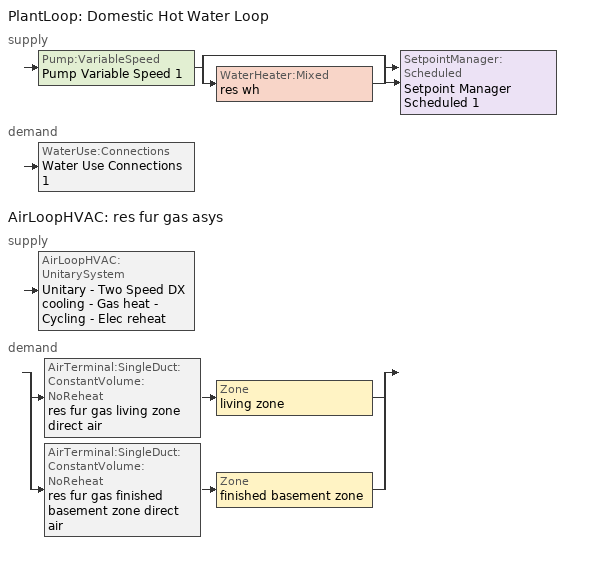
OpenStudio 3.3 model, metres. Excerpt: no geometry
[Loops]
PlantLoop 'Domestic Hot Water Loop'
 supply: Pump:VariableSpeed 'Pump Variable Speed 1' > split
  | bypass
  | WaterHeater:Mixed 'res wh'
  join > SetpointManager:Scheduled 'Setpoint Manager Scheduled 1'
 demand: WaterUse:Connections 'Water Use Connections 1'
AirLoopHVAC 'res fur gas asys'
 supply: AirLoopHVAC:UnitarySystem 'Unitary - Two Speed DX cooling - Gas heat - Cycling - Elec reheat'
 demand: split
  | AirTerminal:SingleDuct:ConstantVolume:NoReheat 'res fur gas living zone direct air' > Zone 'living zone'
  | AirTerminal:SingleDuct:ConstantVolume:NoReheat 'res fur gas finished basement zone direct air' > Zone 'finished basement zone'
[Sizing:Zone] Zone Cooling Design Supply Air Temperature Input Method=SupplyAirTemperature; Zone Cooling Design Supply Air Temperature {C}=14; Zone Cooling Design Supply Air Temperature Difference {deltaC}=11.11; Zone Heating Design Supply Air Temperature Input Method=SupplyAirTemperature; Zone Heating Design Supply Air Temperature {C}=40; Zone Heating Design Supply Air Temperature Difference {deltaC}=11.11; Zone Cooling Design Supply Air Humidity Ratio {kg-H2O/kg-air}=0.0085; Zone Heating Design Supply Air Humidity Ratio {kg-H2O/kg-air}=0.008; Cooling Design Air Flow Method=DesignDay; Heating Design Air Flow Method=DesignDay; Account for Dedicated Outdoor Air System=No; Dedicated Outdoor Air System Control Strategy=NeutralSupplyAir; Dedicated Outdoor Air Low Setpoint Temperature for Design {C}=autosize; Dedicated Outdoor Air High Setpoint Temperature for Design {C}=autosize
living zone; finished basement zone
[Zone equipment]
living zone: res fur gas living zone direct air, res room ac zone ptac
finished basement zone: res fur gas finished basement zone direct air, res room ac zone ptac 1
[PlantLoop]
Domestic Hot Water Loop: Glycol Concentration=0; Maximum Loop Flow Rate {m3/s}=0.01; Plant Loop Volume {m3}=0.003; Load Distribution Scheme=Optimal
[Sizing:Plant]
Domestic Hot Water Loop: Loop Type=Heating; Design Loop Exit Temperature {C}=51.6667; Loop Design Temperature Difference {deltaC}=5.55556; Sizing Option=NonCoincident; Zone Timesteps in Averaging Window=1; Coincident Sizing Factor Mode=None
[Pump:VariableSpeed]
Pump Variable Speed 1: Rated Flow Rate {m3/s}=0.01; Rated Pump Head {Pa}=1; Rated Power Consumption {W}=0; Motor Efficiency=1; Fraction of Motor Inefficiencies to Fluid Stream=0; Coefficient 1 of the Part Load Performance Curve=0; Coefficient 2 of the Part Load Performance Curve=1; Coefficient 3 of the Part Load Performance Curve=0; Coefficient 4 of the Part Load Performance Curve=0; Pump Control Type=Intermittent; Skin Loss Radiative Fraction=0.5; Design Power Sizing Method=PowerPerFlowPerPressure; Design Electric Power per Unit Flow Rate {W/(m3/s)}=348701.1; Design Shaft Power per Unit Flow Rate per Unit Head {W-s/m3-Pa}=1.28205; Design Minimum Flow Rate Fraction=0
[SetpointManager:Scheduled]
Setpoint Manager Scheduled 1: Control Variable=Temperature; Schedule=dhw temp
[WaterHeater:Mixed]
res wh: Tank Volume {m3}=0.143846; Setpoint Temperature Schedule=WH Setpoint Temp; Deadband Temperature Difference {deltaC}=2; Maximum Temperature Limit {C}=99; Heater Control Type=Cycle; Heater Maximum Capacity {W}=11722.8; Heater Minimum Capacity {W}=0; Heater Fuel Type=NaturalGas; Heater Thermal Efficiency=0.773298; Off Cycle Parasitic Fuel Consumption Rate {W}=0; Off Cycle Parasitic Fuel Type=Electricity; Off Cycle Parasitic Heat Fraction to Tank=0; On Cycle Parasitic Fuel Consumption Rate {W}=0; On Cycle Parasitic Fuel Type=Electricity; On Cycle Parasitic Heat Fraction to Tank=0; Ambient Temperature Indicator=ThermalZone; Ambient Temperature Thermal Zone=finished basement zone; Off Cycle Loss Coefficient to Ambient Temperature {W/K}=4.15693; Off Cycle Loss Fraction to Thermal Zone=0.64; On Cycle Loss Coefficient to Ambient Temperature {W/K}=4.15693; On Cycle Loss Fraction to Thermal Zone=1; Use Side Effectiveness=1; Source Side Effectiveness=1; Use Side Design Flow Rate {m3/s}=autosize; Source Side Design Flow Rate {m3/s}=autosize; Indirect Water Heating Recovery Time {hr}=1.5; Source Side Flow Control Mode=IndirectHeatPrimarySetpoint
[WaterHeater:Sizing]
res wh: Design Mode=PeakDraw; Time Storage Can Meet Peak Draw {hr}=0.538503; Time for Tank Recovery {hr}=0; Nominal Tank Volume for Autosizing Plant Connections {m3}=1
[WaterUse:Connections]
Water Use Connections 1: Drain Water Heat Exchanger Type=None; Drain Water Heat Exchanger Destination=Plant; Water Use Equipment Name 1=res shower; Water Use Equipment Name 2=res sink; Water Use Equipment Name 3=res bath; Water Use Equipment Name 4=res shower dist; Water Use Equipment Name 5=res sink dist; Water Use Equipment Name 6=res bath dist; Water Use Equipment Name 7=res cw
[WaterUse:Equipment:Definition]
Name | Peak Flow Rate {m3/s} | Target Temperature Schedule
res shower | 5.17772e-05 | fixtures temperature schedule
res sink | 2.22994e-05 | fixtures temperature schedule
res bath | 0.000112091 | fixtures temperature schedule
res shower dist; res sink dist; res bath dist | 0 | fixtures temperature schedule
res cw | 5.02392e-06 | res cw temperature schedule
[OtherEquipment:Definition] Design Level Calculation Method=EquipmentLevel; Fraction Radiant=0; Fraction Lost=0
Name | Design Level {W} | Fraction Latent
res shower | 1488.86 | 0.487118
res sink | 223.887 | 0.311976
res bath | 1652.98 | 0
[EnergyManagementSystem:Sensor]
Name | Output Variable or Output Meter Index Key | Output Variable or Output Meter
res_shower_tout | res wh | Water Heater Use Side Outlet Temperature
res_af_1_tin_s | living zone | Zone Mean Air Temperature
res_af_1_tt_s | living zone | Zone Outdoor Air Drybulb Temperature
[AirLoopHVAC]
res fur gas asys: Availability Schedule=Always On Discrete; Design Supply Air Flow Rate {m3/s}=0.31563; Design Return Air Flow Fraction of Supply Air Flow=1
[Sizing:System]
res fur gas asys: Type of Load to Size On=Sensible; Design Outdoor Air Flow Rate {m3/s}=Autosize; Central Heating Maximum System Air Flow Ratio=0.3; Preheat Design Temperature {C}=7; Preheat Design Humidity Ratio {kg-H2O/kg-Air}=0.008; Precool Design Temperature {C}=12.8; Precool Design Humidity Ratio {kg-H2O/kg-Air}=0.008; Central Cooling Design Supply Air Temperature {C}=12.8; Central Heating Design Supply Air Temperature {C}=16.7; Sizing Option=NonCoincident; 100% Outdoor Air in Cooling=Yes; 100% Outdoor Air in Heating=Yes; Central Cooling Design Supply Air Humidity Ratio {kg-H2O/kg-Air}=0.0085; Central Heating Design Supply Air Humidity Ratio {kg-H2O/kg-Air}=0.008; Cooling Design Air Flow Method=DesignDay; Cooling Design Air Flow Rate {m3/s}=0; Heating Design Air Flow Method=DesignDay; Heating Design Air Flow Rate {m3/s}=0; System Outdoor Air Method=ZoneSum; Zone Maximum Outdoor Air Fraction=1; Cooling Supply Air Flow Rate Per Floor Area {m3/s-m2}=0.00996765; Cooling Fraction of Autosized Cooling Supply Air Flow Rate=1; Cooling Supply Air Flow Rate Per Unit Cooling Capacity {m3/s-W}=3.94755e-05; Heating Supply Air Flow Rate Per Floor Area {m3/s-m2}=0.00996765; Heating Fraction of Autosized Heating Supply Air Flow Rate=1; Heating Fraction of Autosized Cooling Supply Air Flow Rate=1; Heating Supply Air Flow Rate Per Unit Heating Capacity {m3/s-W}=3.15882e-05; Cooling Design Capacity Method=CoolingDesignCapacity; Cooling Design Capacity {W}=autosize; Cooling Design Capacity Per Floor Area {W/m2}=234.7; Fraction of Autosized Cooling Design Capacity=1; Heating Design Capacity Method=HeatingDesignCapacity; Heating Design Capacity {W}=autosize; Heating Design Capacity Per Floor Area {W/m2}=157; Fraction of Autosized Heating Design Capacity=1; Central Cooling Capacity Control Method=OnOff
[AirTerminal:SingleDuct:ConstantVolume:NoReheat] Availability Schedule=Always On Discrete
Name | Maximum Air Flow Rate {m3/s}
res fur gas living zone direct air | 0.244009
res fur gas finished basement zone direct air | 0.071621
[Coil:Cooling:DX:SingleSpeed] Availability Schedule=Always On Discrete; Rated Sensible Heat Ratio=0.65; Rated COP {W/W}=2.84366; Rated Evaporator Fan Power Per Volume Flow Rate {W/(m3/s)}=773.3; Total Cooling Capacity Function of Temperature Curve=RoomAC-Cap-fT; Total Cooling Capacity Function of Flow Fraction Curve=RoomAC-Cap-fFF; Energy Input Ratio Function of Temperature Curve=RoomAC-EIR-fT; Energy Input Ratio Function of Flow Fraction Curve=RoomAC-EIR-fFF; Part Load Fraction Correlation Curve=RoomAC-PLF-fPLR; Minimum Outdoor Dry-Bulb Temperature for Compressor Operation {C}=-25; Condenser Type=AirCooled; Evaporative Condenser Effectiveness=0.9; Evaporative Condenser Air Flow Rate {m3/s}=Autosize; Evaporative Condenser Pump Rated Power Consumption {W}=Autosize; Crankcase Heater Capacity {W}=0; Maximum Outdoor Dry-Bulb Temperature for Crankcase Heater Operation {C}=10; Basin Heater Capacity {W/K}=0; Basin Heater Setpoint Temperature {C}=2
Name | Rated Total Cooling Capacity {W} | Rated Air Flow Rate {m3/s}
res room ac cooling coil | 2868.84 | 0.120116
res room ac cooling coil 1 | 842.053 | 0.035256
[Fan:OnOff]
Name | Availability Schedule | Fan Total Efficiency | Pressure Rise {Pa} | Maximum Flow Rate {m3/s} | Motor Efficiency | Motor In Airstream Fraction | Fan Power Ratio Function of Speed Ratio Curve | Fan Efficiency Ratio Function of Speed Ratio Curve
res room ac living zone clg supply fan | Always On Discrete | 1 | 0 | 0.134745 | 1 | 0 | Fan On Off Power Curve 1 | Fan On Off Efficiency Curve 1
res room ac finished basement zone clg supply fan | Always On Discrete | 1 | 0 | 0.03955 | 1 | 0 | Fan On Off Power Curve 2 | Fan On Off Efficiency Curve 2
Fan On Off 10 | Always On Discrete hvac_library | 0.6 | 300 | autosize | 0.8 | 1 | Fan On Off Power Curve 7 | Fan On Off Efficiency Curve 2
[Coil:Heating:Electric]
Name | Availability Schedule | Nominal Capacity {W}
res room ac always off heating coil; res room ac always off heating coil 1 | Always Off Discrete | 0
Elec Htg Coil 7 | Always On Discrete hvac_library
[ZoneHVAC:PackagedTerminalAirConditioner] Availability Schedule=Always On Discrete; Supply Air Flow Rate During Heating Operation {m3/s}=1e-05; Supply Air Flow Rate When No Cooling or Heating is Needed {m3/s}=0; Outdoor Air Flow Rate During Cooling Operation {m3/s}=0; Outdoor Air Flow Rate During Heating Operation {m3/s}=0; Outdoor Air Flow Rate When No Cooling or Heating is Needed {m3/s}=0; Fan Placement=DrawThrough; Supply Air Fan Operating Mode Schedule=Always Off Discrete
Name | Supply Air Flow Rate During Cooling Operation {m3/s} | Supply Air Fan | Heating Coil | Cooling Coil
res room ac zone ptac | 0.134745 | res room ac living zone clg supply fan | res room ac always off heating coil | res room ac cooling coil
res room ac zone ptac 1 | 0.03955 | res room ac finished basement zone clg supply fan | res room ac always off heating coil 1 | res room ac cooling coil 1
[ElectricEquipment:Definition]
res cw: Design Level Calculation Method=EquipmentLevel; Design Level {W}=544.733; Fraction Latent=0; Fraction Radiant=0.48; Fraction Lost=0.2
[AirLoopHVAC:UnitarySystem]
Unitary - Two Speed DX cooling - Gas heat - Cycling - Elec reheat: Control Type=Load; Dehumidification Control Type=None; Supply Fan=Fan On Off 10; Fan Placement=BlowThrough; Heating Coil=Coil Heating Gas 2; DX Heating Coil Sizing Ratio=1; Cooling Coil=2 Spd DX Clg Coil 2; Use DOAS DX Cooling Coil=No; DOAS DX Cooling Coil Leaving Minimum Air Temperature {C}=2; Latent Load Control=SensibleOnlyLoadControl; Supplemental Heating Coil=Elec Htg Coil 7; Supply Air Flow Rate During Cooling Operation {m3/s}=autosize; Supply Air Flow Rate During Heating Operation {m3/s}=autosize; Supply Air Flow Rate When No Cooling or Heating is Required {m3/s}=autosize; Maximum Supply Air Temperature {C}=80; Maximum Outdoor Dry-Bulb Temperature for Supplemental Heater Operation {C}=21; Maximum Cycling Rate {cycles/hr}=2.5; Heat Pump Time Constant {s}=60; Fraction of On-Cycle Power Use=0.01; Heat Pump Fan Delay Time {s}=60; Ancilliary On-Cycle Electric Power {W}=0; Ancilliary Off-Cycle Electric Power {W}=0; Maximum Temperature for Heat Recovery {C}=80
[Coil:Cooling:DX:TwoSpeed]
2 Spd DX Clg Coil 2: Availability Schedule=Always On Discrete hvac_library; Rated High Speed Total Cooling Capacity {W}=Autosize; Rated High Speed Sensible Heat Ratio=Autosize; Rated High Speed COP {W/W}=3; Rated High Speed Air Flow Rate {m3/s}=Autosize; Unit Internal Static Air Pressure {Pa}=773.3; Total Cooling Capacity Function of Temperature Curve=Curve Biquadratic 8; Total Cooling Capacity Function of Flow Fraction Curve=Curve Quadratic 1; Energy Input Ratio Function of Temperature Curve=Curve Biquadratic 36; Energy Input Ratio Function of Flow Fraction Curve=Curve Quadratic 6; Part Load Fraction Correlation Curve=Curve Quadratic 25; Rated Low Speed Total Cooling Capacity {W}=Autosize; Rated Low Speed Sensible Heat Ratio=Autosize; Rated Low Speed COP {W/W}=3; Low Speed Total Cooling Capacity Function of Temperature Curve=Curve Biquadratic 23; Low Speed Energy Input Ratio Function of Temperature Curve=Curve Biquadratic 20; Condenser Type=AirCooled; Minimum Outdoor Dry-Bulb Temperature for Compressor Operation {C}=-25; High Speed Evaporative Condenser Effectiveness=0; High Speed Evaporative Condenser Air Flow Rate {m3/s}=Autosize; High Speed Evaporative Condenser Pump Rated Power Consumption {W}=Autosize; Low Speed Evaporative Condenser Effectiveness=0; Low Speed Evaporative Condenser Air Flow Rate {m3/s}=Autosize; Low Speed Evaporative Condenser Pump Rated Power Consumption {W}=Autosize; Basin Heater Capacity {W/K}=0; Basin Heater Setpoint Temperature {C}=10
[Coil:Heating:Gas]
Coil Heating Gas 2: Availability Schedule=Always On Discrete hvac_library; Gas Burner Efficiency=0.8; Nominal Capacity {W}=AutoSize; Parasitic Electric Load {W}=0; Parasitic Gas Load {W}=0
[Schedule:Constant]
Name | Value
dhw temp; WH Setpoint Temp | 51.6667
fixtures temperature schedule | 43.3333
Always On Discrete; Always On Discrete hvac_library | 1
Always Off Discrete | 0
res cw temperature schedule | 52.666
[Curve:Biquadratic]
Name | Coefficient1 Constant | Coefficient2 x | Coefficient3 x**2 | Coefficient4 y | Coefficient5 y**2 | Coefficient6 x*y | Minimum Value of x | Maximum Value of x | Minimum Value of y | Maximum Value of y
RoomAC-Cap-fT | 1.55736 | -0.0744482 | 0.0030986 | 0.00145958 | -4.1148e-05 | -0.000426714 | 0 | 100 | 0 | 100
RoomAC-EIR-fT | -0.350448 | 0.11681 | -0.00339951 | -0.00122609 | 0.000600809 | -0.000466884 | 0 | 100 | 0 | 100
Curve Biquadratic 8 | 0.766956 | 0.0107756 | -4.14703e-05 | 0.00134961 | -0.000261144 | 0.000457488 | 17 | 22 | 13 | 46
Curve Biquadratic 36 | 0.297145 | 0.0430933 | -0.000748766 | 0.00597727 | 0.000482112 | -0.000956448 | 17 | 22 | 13 | 46
Curve Biquadratic 23 | 0.42415 | 0.04426 | -0.00042 | 0.00333 | -8e-05 | -0.00021 | 17 | 22 | 13 | 46
Curve Biquadratic 20 | 1.23649 | -0.02431 | 0.00057 | -0.01434 | 0.00063 | -0.00038 | 17 | 22 | 13 | 46
[Curve:Quadratic]
Name | Coefficient1 Constant | Coefficient2 x | Coefficient3 x**2 | Minimum Value of x | Maximum Value of x | Minimum Curve Output | Maximum Curve Output
RoomAC-Cap-fFF; RoomAC-EIR-fFF | 1 | 0 | 0 | 0 | 2 | 0 | 2
RoomAC-PLF-fPLR | 0.78 | 0.22 | 0 | 0 | 1 | 0 | 1
Curve Quadratic 1 | 0.8 | 0.2 | 0 | 0.5 | 1.5
Curve Quadratic 6 | 1.156 | -0.1816 | 0.0256 | 0.5 | 1.5
Curve Quadratic 25 | 0.75 | 0.25 | 0 | 0 | 1
[Curve:Exponent] Coefficient1 Constant=1; Coefficient2 Constant=0; Coefficient3 Constant=0; Minimum Value of x=0; Maximum Value of x=1
Fan On Off Power Curve 1; Fan On Off Power Curve 2; Fan On Off Power Curve 7
[Curve:Cubic] Coefficient1 Constant=1; Coefficient2 x=0; Coefficient3 x**2=0; Coefficient4 x**3=0; Minimum Value of x=0; Maximum Value of x=1
Fan On Off Efficiency Curve 1; Fan On Off Efficiency Curve 2
